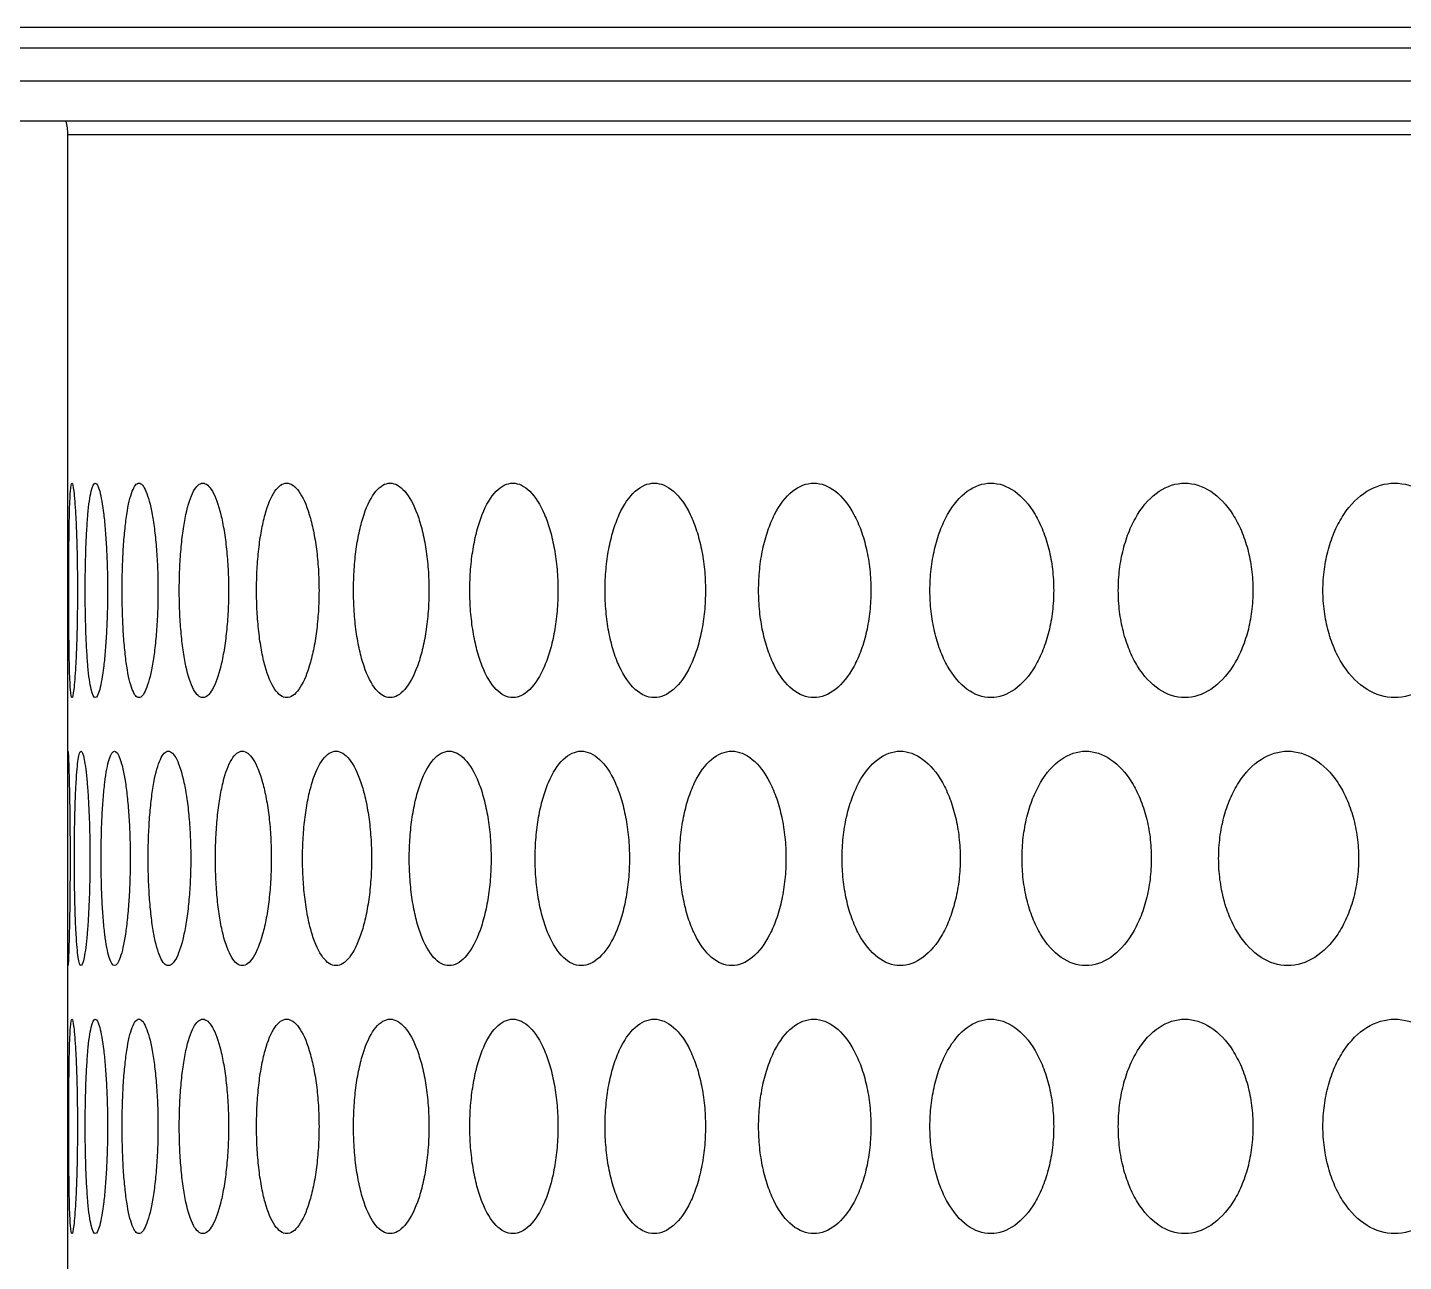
# Model space of a CAD drawing. Header units: millimetres. Extents: x 324 to 7054, y -67 to 2159.
# Drawn here: x 542 to 593.3, y 734 to 780 of the extents above; entities that cross this region are included whole.
import ezdxf

# ---------------------------------------------------------------- set-up
doc = ezdxf.new("R2010")
doc.units = ezdxf.units.MM
doc.header["$LTSCALE"] = 153.67
doc.layers.get('0').update_dxf_attribs({"linetype": 'CONTINUOUS'})
doc.layers.add('02___PRT_ALL_AXES', color=7, linetype='CONTINUOUS')

msp = doc.modelspace()

# ---------------------------------------------------------------- linework, layer by layer
at = {"linetype": 'Continuous'}
for p, q in [((936.34028, 778), (531.51376, 778)), ((543.51376, 232.49176), (543.51376, 776)), ((925.51376, 776), (543.51376, 776))]:
    msp.add_line(p, q, dxfattribs=at)
msp.add_arc((541.51376, 776), 2, 0, 14.77929, dxfattribs=at)
at = {"layer": '02___PRT_ALL_AXES', "linetype": 'Continuous'}
for p, q in [((936.14989, 780), (529.01376, 780)), ((531.63665, 779.24103), (935.27949, 779.24103)), ((926.47439, 776.50824), (540.5752, 776.50824))]:
    msp.add_line(p, q, dxfattribs=at)
for points, knots in [([(543.54897, 759), (543.54898, 759.26583), (543.54997, 759.78945), (543.55458, 760.54514), (543.56255, 761.23528), (543.57847, 762.04859), (543.60958, 762.7909), (543.66656, 763.10456), (543.73722, 762.79082), (543.79596, 762.05038), (543.83408, 761.2386), (543.85614, 760.54817), (543.8703, 759.79095), (543.87352, 759.2663), (543.87355, 759)], [0, 0, 0, 0, 0.0625, 0.125, 0.1875, 0.25, 0.375, 0.5, 0.625, 0.75, 0.8125, 0.875, 0.9375, 1, 1, 1, 1]), ([(544.1631, 759), (544.16313, 759.26583), (544.16742, 759.78945), (544.1867, 760.54514), (544.21818, 761.23528), (544.27648, 762.04859), (544.37808, 762.7909), (544.5352, 763.10456), (544.70566, 762.79082), (544.83471, 762.05038), (544.9151, 761.2386), (544.96067, 760.54817), (544.98953, 759.79095), (544.99606, 759.2663), (544.9961, 759)], [0, 0, 0, 0, 0.0625, 0.125, 0.1875, 0.25, 0.375, 0.5, 0.625, 0.75, 0.8125, 0.875, 0.9375, 1, 1, 1, 1]), ([(545.53917, 759), (545.53923, 759.26583), (545.5468, 759.78945), (545.58068, 760.54514), (545.63554, 761.23528), (545.73598, 762.04859), (545.90767, 762.7909), (546.1643, 763.10456), (546.43388, 762.79082), (546.63272, 762.05038), (546.75506, 761.2386), (546.82397, 760.54817), (546.8674, 759.79095), (546.87721, 759.2663), (546.87727, 759)], [0, 0, 0, 0, 0.0625, 0.125, 0.1875, 0.25, 0.375, 0.5, 0.625, 0.75, 0.8125, 0.875, 0.9375, 1, 1, 1, 1]), ([(547.67169, 759), (547.67177, 759.26583), (547.6826, 759.78945), (547.73093, 760.54514), (547.80896, 761.23528), (547.95114, 762.04859), (548.19223, 762.7909), (548.54734, 763.10456), (548.91497, 762.79082), (549.1828, 762.05038), (549.34661, 761.2386), (549.43857, 760.54817), (549.4964, 759.79095), (549.50944, 759.2663), (549.50953, 759)], [0, 0, 0, 0, 0.0625, 0.125, 0.1875, 0.25, 0.375, 0.5, 0.625, 0.75, 0.8125, 0.875, 0.9375, 1, 1, 1, 1]), ([(550.55212, 759), (550.55221, 759.26583), (550.56625, 759.78945), (550.62886, 760.54514), (550.72974, 761.23528), (550.91309, 762.04859), (551.22262, 762.7909), (551.67478, 763.10456), (552.13898, 762.79082), (552.47474, 762.05038), (552.67935, 761.2386), (552.794, 760.54817), (552.866, 759.79095), (552.88223, 759.2663), (552.88234, 759)], [0, 0, 0, 0, 0.0625, 0.125, 0.1875, 0.25, 0.375, 0.5, 0.625, 0.75, 0.8125, 0.875, 0.9375, 1, 1, 1, 1]), ([(554.16892, 759), (554.16904, 759.26583), (554.18623, 759.78945), (554.26285, 760.54514), (554.38618, 761.23528), (554.60997, 762.04859), (554.98669, 762.7909), (555.53411, 763.10456), (556.09303, 762.79082), (556.49536, 762.05038), (556.73996, 761.2386), (556.87683, 760.54817), (556.96272, 759.79095), (556.98207, 759.2663), (556.9822, 759)], [0, 0, 0, 0, 0.0625, 0.125, 0.1875, 0.25, 0.375, 0.5, 0.625, 0.75, 0.8125, 0.875, 0.9375, 1, 1, 1, 1]), ([(558.50763, 759), (558.50776, 759.26583), (558.52804, 759.78945), (558.61837, 760.54514), (558.76365, 761.23528), (559.02698, 762.04859), (559.4694, 762.7909), (560.10987, 763.10456), (560.76126, 762.79082), (561.22856, 762.05038), (561.51217, 761.2386), (561.67073, 760.54817), (561.77015, 759.79095), (561.79255, 759.2663), (561.79269, 759)], [0, 0, 0, 0, 0.0625, 0.125, 0.1875, 0.25, 0.375, 0.5, 0.625, 0.75, 0.8125, 0.875, 0.9375, 1, 1, 1, 1]), ([(563.55087, 759), (563.55102, 759.26583), (563.5743, 759.78945), (563.67798, 760.54514), (563.84463, 761.23528), (564.14645, 762.04859), (564.65278, 762.7909), (565.38375, 763.10456), (566.12501, 762.79082), (566.65541, 762.05038), (566.97689, 761.2386), (567.1565, 760.54817), (567.26906, 759.79095), (567.29441, 759.2663), (567.29457, 759)], [0, 0, 0, 0, 0.0625, 0.125, 0.1875, 0.25, 0.375, 0.5, 0.625, 0.75, 0.8125, 0.875, 0.9375, 1, 1, 1, 1]), ([(569.27845, 759), (569.27862, 759.26583), (569.30481, 759.78945), (569.42143, 760.54514), (569.60878, 761.23528), (569.94788, 762.04859), (570.5161, 762.7909), (571.33464, 763.10456), (572.16281, 762.79082), (572.75417, 762.05038), (573.11225, 761.2386), (573.31217, 760.54817), (573.43743, 759.79095), (573.46563, 759.2663), (573.46581, 759)], [0, 0, 0, 0, 0.0625, 0.125, 0.1875, 0.25, 0.375, 0.5, 0.625, 0.75, 0.8125, 0.875, 0.9375, 1, 1, 1, 1]), ([(575.66745, 759), (575.66764, 759.26583), (575.69664, 759.78945), (575.82572, 760.54514), (576.03302, 761.23528), (576.40804, 762.04859), (577.03589, 762.7909), (577.93872, 763.10456), (578.85047, 762.79082), (579.50044, 762.05038), (579.89367, 761.2386), (580.11312, 760.54817), (580.25057, 759.79095), (580.28151, 759.2663), (580.28171, 759)], [0, 0, 0, 0, 0.0625, 0.125, 0.1875, 0.25, 0.375, 0.5, 0.625, 0.75, 0.8125, 0.875, 0.9375, 1, 1, 1, 1]), ([(582.69229, 759), (582.6925, 759.26583), (582.72419, 759.78945), (582.86522, 760.54514), (583.09165, 761.23528), (583.50109, 762.04859), (584.18604, 762.7909), (585.16954, 763.10456), (586.16123, 762.79082), (586.86721, 762.05038), (587.29402, 761.2386), (587.53212, 760.54817), (587.6812, 759.79095), (587.71476, 759.2663), (587.71498, 759)], [0, 0, 0, 0, 0.0625, 0.125, 0.1875, 0.25, 0.375, 0.5, 0.625, 0.75, 0.8125, 0.875, 0.9375, 1, 1, 1, 1]), ([(590.32485, 759), (590.32508, 759.26583), (590.35933, 759.78945), (590.51175, 760.54514), (590.7564, 761.23528), (591.19862, 762.04859), (591.93793, 762.7909), (592.99818, 763.10456), (594.06584, 762.79082), (594.825, 762.05038), (595.28367, 761.2386), (595.53947, 760.54817), (595.6996, 759.79095), (595.73563, 759.2663), (595.73587, 759)], [0, 0, 0, 0, 0.0625, 0.125, 0.1875, 0.25, 0.375, 0.5, 0.625, 0.75, 0.8125, 0.875, 0.9375, 1, 1, 1, 1]), ([(543.87355, 759), (543.87352, 758.73417), (543.87031, 758.21055), (543.85621, 757.45486), (543.83421, 756.76472), (543.79609, 755.95141), (543.73727, 755.2091), (543.66644, 754.89544), (543.60963, 755.20918), (543.57853, 755.94962), (543.5626, 756.7614), (543.5546, 757.45183), (543.54998, 758.20905), (543.54898, 758.7337), (543.54897, 759)], [0, 0, 0, 0, 0.0625, 0.125, 0.1875, 0.25, 0.375, 0.5, 0.625, 0.75, 0.8125, 0.875, 0.9375, 1, 1, 1, 1]), ([(544.9961, 759), (544.99606, 758.73417), (544.98955, 758.21055), (544.96082, 757.45486), (544.91537, 756.76472), (544.83498, 755.95141), (544.70579, 755.2091), (544.53489, 754.89544), (544.37821, 755.20918), (544.27668, 755.94962), (544.21837, 756.7614), (544.1868, 757.45183), (544.16744, 758.20905), (544.16313, 758.7337), (544.1631, 759)], [0, 0, 0, 0, 0.0625, 0.125, 0.1875, 0.25, 0.375, 0.5, 0.625, 0.75, 0.8125, 0.875, 0.9375, 1, 1, 1, 1]), ([(546.87727, 759), (546.8772, 758.73417), (546.86743, 758.21055), (546.82418, 757.45486), (546.75548, 756.76472), (546.63313, 755.95141), (546.43409, 755.2091), (546.1638, 754.89544), (545.90788, 755.20918), (545.73632, 755.94962), (545.63588, 756.7614), (545.58085, 757.45183), (545.54683, 758.20905), (545.53922, 758.7337), (545.53917, 759)], [0, 0, 0, 0, 0.0625, 0.125, 0.1875, 0.25, 0.375, 0.5, 0.625, 0.75, 0.8125, 0.875, 0.9375, 1, 1, 1, 1]), ([(549.50953, 759), (549.50944, 758.73417), (549.49645, 758.21055), (549.43885, 757.45486), (549.34716, 756.76472), (549.18335, 755.95141), (548.91525, 755.2091), (548.54665, 754.89544), (548.19252, 755.20918), (547.95162, 755.94962), (547.80944, 756.7614), (547.73117, 757.45183), (547.68264, 758.20905), (547.67176, 758.7337), (547.67169, 759)], [0, 0, 0, 0, 0.0625, 0.125, 0.1875, 0.25, 0.375, 0.5, 0.625, 0.75, 0.8125, 0.875, 0.9375, 1, 1, 1, 1]), ([(552.88234, 759), (552.88223, 758.73417), (552.86606, 758.21055), (552.79436, 757.45486), (552.68004, 756.76472), (552.47542, 755.95141), (552.13934, 755.2091), (551.67391, 754.89544), (551.22298, 755.20918), (550.91371, 755.94962), (550.73035, 756.7614), (550.62917, 757.45183), (550.56631, 758.20905), (550.55221, 758.7337), (550.55212, 759)], [0, 0, 0, 0, 0.0625, 0.125, 0.1875, 0.25, 0.375, 0.5, 0.625, 0.75, 0.8125, 0.875, 0.9375, 1, 1, 1, 1]), ([(556.9822, 759), (556.98207, 758.73417), (556.96279, 758.21055), (556.87726, 757.45486), (556.74078, 756.76472), (556.49618, 755.95141), (556.09346, 755.2091), (555.53306, 754.89544), (554.98713, 755.20918), (554.61072, 755.94962), (554.38693, 756.7614), (554.26324, 757.45183), (554.1863, 758.20905), (554.16904, 758.7337), (554.16892, 759)], [0, 0, 0, 0, 0.0625, 0.125, 0.1875, 0.25, 0.375, 0.5, 0.625, 0.75, 0.8125, 0.875, 0.9375, 1, 1, 1, 1]), ([(561.79269, 759), (561.79254, 758.73417), (561.77024, 758.21055), (561.67122, 757.45486), (561.51313, 756.76472), (561.22951, 755.95141), (560.76177, 755.2091), (560.10864, 754.89544), (559.4699, 755.20918), (559.02787, 755.94962), (558.76453, 756.7614), (558.61883, 757.45183), (558.52812, 758.20905), (558.50776, 758.7337), (558.50763, 759)], [0, 0, 0, 0, 0.0625, 0.125, 0.1875, 0.25, 0.375, 0.5, 0.625, 0.75, 0.8125, 0.875, 0.9375, 1, 1, 1, 1]), ([(567.29457, 759), (567.29441, 758.73417), (567.26915, 758.21055), (567.15706, 757.45486), (566.97798, 756.76472), (566.65649, 755.95141), (566.12559, 755.2091), (565.38235, 754.89544), (564.65336, 755.20918), (564.14747, 755.94962), (563.84564, 756.7614), (563.6785, 757.45183), (563.57439, 758.20905), (563.55102, 758.7337), (563.55087, 759)], [0, 0, 0, 0, 0.0625, 0.125, 0.1875, 0.25, 0.375, 0.5, 0.625, 0.75, 0.8125, 0.875, 0.9375, 1, 1, 1, 1]), ([(573.46581, 759), (573.46563, 758.73417), (573.43753, 758.21055), (573.3128, 757.45486), (573.11345, 756.76472), (572.75537, 755.95141), (572.16345, 755.2091), (571.33308, 754.89544), (570.51675, 755.20918), (569.94902, 755.94962), (569.60992, 756.7614), (569.42201, 757.45183), (569.30491, 758.20905), (569.27862, 758.7337), (569.27845, 759)], [0, 0, 0, 0, 0.0625, 0.125, 0.1875, 0.25, 0.375, 0.5, 0.625, 0.75, 0.8125, 0.875, 0.9375, 1, 1, 1, 1]), ([(580.28171, 759), (580.2815, 758.73417), (580.25068, 758.21055), (580.11381, 757.45486), (579.89499, 756.76472), (579.50176, 755.95141), (578.85118, 755.2091), (577.93699, 754.89544), (577.0366, 755.20918), (576.40931, 755.94962), (576.03428, 756.7614), (575.82636, 757.45183), (575.69674, 758.20905), (575.66764, 758.7337), (575.66745, 759)], [0, 0, 0, 0, 0.0625, 0.125, 0.1875, 0.25, 0.375, 0.5, 0.625, 0.75, 0.8125, 0.875, 0.9375, 1, 1, 1, 1]), ([(587.71498, 759), (587.71475, 758.73417), (587.68133, 758.21055), (587.53286, 757.45486), (587.29546, 756.76472), (586.86864, 755.95141), (586.16201, 755.2091), (585.16767, 754.89544), (584.18681, 755.20918), (583.50247, 755.94962), (583.09302, 756.7614), (582.86592, 757.45183), (582.7243, 758.20905), (582.6925, 758.7337), (582.69229, 759)], [0, 0, 0, 0, 0.0625, 0.125, 0.1875, 0.25, 0.375, 0.5, 0.625, 0.75, 0.8125, 0.875, 0.9375, 1, 1, 1, 1]), ([(595.73587, 759), (595.73563, 758.73417), (595.69973, 758.21055), (595.54027, 757.45486), (595.28522, 756.76472), (594.82653, 755.95141), (594.06667, 755.2091), (592.99616, 754.89544), (591.93877, 755.20918), (591.20011, 755.94962), (590.75789, 756.7614), (590.51251, 757.45183), (590.35946, 758.20905), (590.32508, 758.7337), (590.32485, 759)], [0, 0, 0, 0, 0.0625, 0.125, 0.1875, 0.25, 0.375, 0.5, 0.625, 0.75, 0.8125, 0.875, 0.9375, 1, 1, 1, 1]), ([(543.51376, 752.64766), (543.51376, 752.66388), (543.51391, 752.88757), (543.51862, 753.10456), (543.53924, 752.79082), (543.56273, 752.05038), (543.57964, 751.2386), (543.5899, 750.54817), (543.59669, 749.79095), (543.59826, 749.2663), (543.59827, 749)], [0, 0, 0, 0, 0.01486274, 0.21189019, 0.40891765, 0.6059451, 0.70445882, 0.80297255, 0.90148627, 1, 1, 1, 1]), ([(543.76057, 749), (543.76059, 749.26583), (543.76323, 749.78945), (543.77518, 750.54514), (543.79491, 751.23528), (543.83204, 752.04859), (543.89843, 752.7909), (544.00553, 753.10456), (544.12615, 752.79082), (544.2201, 752.05038), (544.27938, 751.2386), (544.31321, 750.54817), (544.33473, 749.79095), (544.33961, 749.2663), (544.33964, 749)], [0, 0, 0, 0, 0.0625, 0.125, 0.1875, 0.25, 0.375, 0.5, 0.625, 0.75, 0.8125, 0.875, 0.9375, 1, 1, 1, 1]), ([(544.75617, 749), (544.75621, 749.26583), (544.76214, 749.78945), (544.78873, 750.54514), (544.83193, 751.23528), (544.91134, 752.04859), (545.04805, 752.7909), (545.25503, 753.10456), (545.47516, 752.79082), (545.63919, 752.05038), (545.7406, 751.2386), (545.79787, 750.54817), (545.83403, 749.79095), (545.8422, 749.2663), (545.84226, 749)], [0, 0, 0, 0, 0.0625, 0.125, 0.1875, 0.25, 0.375, 0.5, 0.625, 0.75, 0.8125, 0.875, 0.9375, 1, 1, 1, 1]), ([(546.51134, 749), (546.5114, 749.26583), (546.52061, 749.78945), (546.56174, 750.54514), (546.62822, 751.23528), (546.74959, 752.04859), (546.95608, 752.7909), (547.2621, 753.10456), (547.58087, 752.79082), (547.81432, 752.05038), (547.95747, 751.2386), (548.03794, 750.54817), (548.08859, 749.79095), (548.10003, 749.2663), (548.1001, 749)], [0, 0, 0, 0, 0.0625, 0.125, 0.1875, 0.25, 0.375, 0.5, 0.625, 0.75, 0.8125, 0.875, 0.9375, 1, 1, 1, 1]), ([(549.01907, 749), (549.01915, 749.26583), (549.03159, 749.78945), (549.08709, 750.54514), (549.17659, 751.23528), (549.33944, 752.04859), (549.61488, 752.7909), (550.01872, 753.10456), (550.43485, 752.79082), (550.73679, 752.05038), (550.92109, 751.2386), (551.02445, 750.54817), (551.0894, 749.79095), (551.10404, 749.2663), (551.10414, 749)], [0, 0, 0, 0, 0.0625, 0.125, 0.1875, 0.25, 0.375, 0.5, 0.625, 0.75, 0.8125, 0.875, 0.9375, 1, 1, 1, 1]), ([(552.26931, 749), (552.26942, 749.26583), (552.28504, 749.78945), (552.35469, 750.54514), (552.46685, 751.23528), (552.67052, 752.04859), (553.01382, 752.7909), (553.51386, 753.10456), (554.02567, 752.79082), (554.3949, 752.05038), (554.61962, 751.2386), (554.74544, 750.54817), (554.82443, 749.79095), (554.84223, 749.2663), (554.84234, 749)], [0, 0, 0, 0, 0.0625, 0.125, 0.1875, 0.25, 0.375, 0.5, 0.625, 0.75, 0.8125, 0.875, 0.9375, 1, 1, 1, 1]), ([(556.24906, 749), (556.24918, 749.26583), (556.26793, 749.78945), (556.35145, 750.54514), (556.48581, 751.23528), (556.7295, 752.04859), (557.13927, 752.7909), (557.73351, 753.10456), (558.33897, 752.79082), (558.77401, 752.05038), (559.03824, 751.2386), (559.18603, 750.54817), (559.27873, 749.79095), (559.29962, 749.2663), (559.29975, 749)], [0, 0, 0, 0, 0.0625, 0.125, 0.1875, 0.25, 0.375, 0.5, 0.625, 0.75, 0.8125, 0.875, 0.9375, 1, 1, 1, 1]), ([(560.94238, 749), (560.94252, 749.26583), (560.96431, 749.78945), (561.06137, 750.54514), (561.21741, 751.23528), (561.50012, 752.04859), (561.97474, 752.7909), (562.6608, 753.10456), (563.35748, 752.79082), (563.85658, 752.05038), (564.15927, 751.2386), (564.32844, 750.54817), (564.43448, 749.79095), (564.45837, 749.2663), (564.45852, 749)], [0, 0, 0, 0, 0.0625, 0.125, 0.1875, 0.25, 0.375, 0.5, 0.625, 0.75, 0.8125, 0.875, 0.9375, 1, 1, 1, 1]), ([(566.33048, 749), (566.33065, 749.26583), (566.3554, 749.78945), (566.4656, 750.54514), (566.64269, 751.23528), (566.96331, 752.04859), (567.50086, 752.7909), (568.276, 753.10456), (569.0611, 752.79082), (569.62227, 752.05038), (569.96221, 751.2386), (570.15207, 750.54817), (570.27104, 749.79095), (570.29783, 749.2663), (570.29801, 749)], [0, 0, 0, 0, 0.0625, 0.125, 0.1875, 0.25, 0.375, 0.5, 0.625, 0.75, 0.8125, 0.875, 0.9375, 1, 1, 1, 1]), ([(572.39181, 749), (572.39199, 749.26583), (572.4196, 749.78945), (572.54251, 750.54514), (572.73994, 751.23528), (573.09717, 752.04859), (573.69551, 752.7909), (574.55662, 753.10456), (575.42702, 752.79082), (576.048, 752.05038), (576.42384, 751.2386), (576.63363, 750.54817), (576.76505, 749.79095), (576.79463, 749.2663), (576.79483, 749)], [0, 0, 0, 0, 0.0625, 0.125, 0.1875, 0.25, 0.375, 0.5, 0.625, 0.75, 0.8125, 0.875, 0.9375, 1, 1, 1, 1]), ([(579.10209, 749), (579.10229, 749.26583), (579.13265, 749.78945), (579.26777, 750.54514), (579.48475, 751.23528), (579.87717, 752.04859), (580.5339, 752.7909), (581.47754, 753.10456), (582.42974, 752.79082), (583.10805, 752.05038), (583.51827, 751.2386), (583.74717, 750.54817), (583.8905, 749.79095), (583.92276, 749.2663), (583.92298, 749)], [0, 0, 0, 0, 0.0625, 0.125, 0.1875, 0.25, 0.375, 0.5, 0.625, 0.75, 0.8125, 0.875, 0.9375, 1, 1, 1, 1]), ([(586.43446, 749), (586.43468, 749.26583), (586.46766, 749.78945), (586.61446, 750.54514), (586.85012, 751.23528), (587.27617, 752.04859), (587.98865, 752.7909), (589.01104, 753.10456), (590.04123, 752.79082), (590.77416, 752.05038), (591.21713, 751.2386), (591.4642, 750.54817), (591.61888, 749.79095), (591.6537, 749.2663), (591.65392, 749)], [0, 0, 0, 0, 0.0625, 0.125, 0.1875, 0.25, 0.375, 0.5, 0.625, 0.75, 0.8125, 0.875, 0.9375, 1, 1, 1, 1]), ([(543.59827, 749), (543.59826, 748.73417), (543.5967, 748.21055), (543.58994, 747.45486), (543.5797, 746.76472), (543.56278, 745.95141), (543.53925, 745.2091), (543.51859, 744.89544), (543.51391, 745.11256), (543.51376, 745.33602), (543.51376, 745.35237)], [0, 0, 0, 0, 0.09850114, 0.19700229, 0.29550343, 0.39400458, 0.59100686, 0.78800915, 0.98501144, 1, 1, 1, 1]), ([(544.33964, 749), (544.33961, 748.73417), (544.33475, 748.21055), (544.31332, 747.45486), (544.27958, 746.76472), (544.22029, 745.95141), (544.12624, 745.2091), (544.00532, 744.89544), (543.89852, 745.20918), (543.83217, 745.94962), (543.79504, 746.7614), (543.77524, 747.45183), (543.76324, 748.20905), (543.76058, 748.7337), (543.76057, 749)], [0, 0, 0, 0, 0.0625, 0.125, 0.1875, 0.25, 0.375, 0.5, 0.625, 0.75, 0.8125, 0.875, 0.9375, 1, 1, 1, 1]), ([(545.84226, 749), (545.8422, 748.73417), (545.83406, 748.21055), (545.79805, 747.45486), (545.74095, 746.76472), (545.63953, 745.95141), (545.47533, 745.2091), (545.25462, 744.89544), (545.04822, 745.20918), (544.91161, 745.94962), (544.83219, 746.7614), (544.78887, 747.45183), (544.76216, 748.20905), (544.7562, 748.7337), (544.75617, 749)], [0, 0, 0, 0, 0.0625, 0.125, 0.1875, 0.25, 0.375, 0.5, 0.625, 0.75, 0.8125, 0.875, 0.9375, 1, 1, 1, 1]), ([(548.1001, 749), (548.10003, 748.73417), (548.08864, 748.21055), (548.03819, 747.45486), (547.95795, 746.76472), (547.8148, 745.95141), (547.58111, 745.2091), (547.26151, 744.89544), (546.95633, 745.20918), (546.75, 745.94962), (546.62862, 746.7614), (546.56194, 747.45183), (546.52064, 748.20905), (546.5114, 748.7337), (546.51134, 749)], [0, 0, 0, 0, 0.0625, 0.125, 0.1875, 0.25, 0.375, 0.5, 0.625, 0.75, 0.8125, 0.875, 0.9375, 1, 1, 1, 1]), ([(551.10414, 749), (551.10404, 748.73417), (551.08945, 748.21055), (551.02477, 747.45486), (550.92172, 746.76472), (550.73741, 745.95141), (550.43517, 745.2091), (550.01794, 744.89544), (549.61521, 745.20918), (549.33999, 745.94962), (549.17713, 746.7614), (549.08737, 747.45183), (549.03164, 748.20905), (549.01915, 748.7337), (549.01907, 749)], [0, 0, 0, 0, 0.0625, 0.125, 0.1875, 0.25, 0.375, 0.5, 0.625, 0.75, 0.8125, 0.875, 0.9375, 1, 1, 1, 1]), ([(554.84234, 749), (554.84223, 748.73417), (554.82449, 748.21055), (554.74584, 747.45486), (554.62038, 746.76472), (554.39565, 745.95141), (554.02607, 745.2091), (553.5129, 744.89544), (553.01421, 745.20918), (552.67121, 745.94962), (552.46753, 746.7614), (552.35504, 747.45183), (552.2851, 748.20905), (552.26941, 748.7337), (552.26931, 749)], [0, 0, 0, 0, 0.0625, 0.125, 0.1875, 0.25, 0.375, 0.5, 0.625, 0.75, 0.8125, 0.875, 0.9375, 1, 1, 1, 1]), ([(559.29975, 749), (559.29961, 748.73417), (559.27881, 748.21055), (559.18649, 747.45486), (559.03913, 746.76472), (558.77489, 745.95141), (558.33944, 745.2091), (557.73237, 744.89544), (557.13974, 745.20918), (556.73032, 745.94962), (556.48663, 746.7614), (556.35186, 747.45183), (556.268, 748.20905), (556.24918, 748.7337), (556.24906, 749)], [0, 0, 0, 0, 0.0625, 0.125, 0.1875, 0.25, 0.375, 0.5, 0.625, 0.75, 0.8125, 0.875, 0.9375, 1, 1, 1, 1]), ([(564.45852, 749), (564.45836, 748.73417), (564.43457, 748.21055), (564.32896, 747.45486), (564.16029, 746.76472), (563.85759, 745.95141), (563.35802, 745.2091), (562.65949, 744.89544), (561.97528, 745.20918), (561.50108, 745.94962), (561.21836, 746.7614), (561.06185, 747.45183), (560.96439, 748.20905), (560.94252, 748.7337), (560.94238, 749)], [0, 0, 0, 0, 0.0625, 0.125, 0.1875, 0.25, 0.375, 0.5, 0.625, 0.75, 0.8125, 0.875, 0.9375, 1, 1, 1, 1]), ([(570.29801, 749), (570.29783, 748.73417), (570.27114, 748.21055), (570.15267, 747.45486), (569.96336, 746.76472), (569.62341, 745.95141), (569.06171, 745.2091), (568.27451, 744.89544), (567.50147, 745.20918), (566.96439, 745.94962), (566.64376, 746.7614), (566.46615, 747.45183), (566.35549, 748.20905), (566.33064, 748.7337), (566.33048, 749)], [0, 0, 0, 0, 0.0625, 0.125, 0.1875, 0.25, 0.375, 0.5, 0.625, 0.75, 0.8125, 0.875, 0.9375, 1, 1, 1, 1]), ([(576.79483, 749), (576.79463, 748.73417), (576.76516, 748.21055), (576.63429, 747.45486), (576.4251, 746.76472), (576.04926, 745.95141), (575.42769, 745.2091), (574.55498, 744.89544), (573.69619, 745.20918), (573.09838, 745.94962), (572.74114, 746.7614), (572.54312, 747.45183), (572.4197, 748.20905), (572.39199, 748.7337), (572.39181, 749)], [0, 0, 0, 0, 0.0625, 0.125, 0.1875, 0.25, 0.375, 0.5, 0.625, 0.75, 0.8125, 0.875, 0.9375, 1, 1, 1, 1]), ([(583.92298, 749), (583.92276, 748.73417), (583.89062, 748.21055), (583.74788, 747.45486), (583.51966, 746.76472), (583.10943, 745.95141), (582.43048, 745.2091), (581.47574, 744.89544), (580.53464, 745.20918), (579.8785, 745.94962), (579.48607, 746.7614), (579.26845, 747.45183), (579.13276, 748.20905), (579.10228, 748.7337), (579.10209, 749)], [0, 0, 0, 0, 0.0625, 0.125, 0.1875, 0.25, 0.375, 0.5, 0.625, 0.75, 0.8125, 0.875, 0.9375, 1, 1, 1, 1]), ([(591.65392, 749), (591.65369, 748.73417), (591.61901, 748.21055), (591.46497, 747.45486), (591.21862, 746.76472), (590.77565, 745.95141), (590.04203, 745.2091), (589.00909, 744.89544), (587.98946, 745.20918), (587.2776, 745.94962), (586.85155, 746.7614), (586.6152, 747.45183), (586.46779, 748.20905), (586.43468, 748.7337), (586.43446, 749)], [0, 0, 0, 0, 0.0625, 0.125, 0.1875, 0.25, 0.375, 0.5, 0.625, 0.75, 0.8125, 0.875, 0.9375, 1, 1, 1, 1]), ([(543.54897, 739), (543.54898, 739.26583), (543.54997, 739.78945), (543.55458, 740.54514), (543.56255, 741.23528), (543.57847, 742.04859), (543.60958, 742.7909), (543.66656, 743.10456), (543.73722, 742.79082), (543.79596, 742.05038), (543.83408, 741.2386), (543.85614, 740.54817), (543.8703, 739.79095), (543.87352, 739.2663), (543.87355, 739)], [0, 0, 0, 0, 0.0625, 0.125, 0.1875, 0.25, 0.375, 0.5, 0.625, 0.75, 0.8125, 0.875, 0.9375, 1, 1, 1, 1]), ([(544.1631, 739), (544.16313, 739.26583), (544.16742, 739.78945), (544.1867, 740.54514), (544.21818, 741.23528), (544.27648, 742.04859), (544.37808, 742.7909), (544.5352, 743.10456), (544.70566, 742.79082), (544.83471, 742.05038), (544.9151, 741.2386), (544.96067, 740.54817), (544.98953, 739.79095), (544.99606, 739.2663), (544.9961, 739)], [0, 0, 0, 0, 0.0625, 0.125, 0.1875, 0.25, 0.375, 0.5, 0.625, 0.75, 0.8125, 0.875, 0.9375, 1, 1, 1, 1]), ([(545.53917, 739), (545.53923, 739.26583), (545.5468, 739.78945), (545.58068, 740.54514), (545.63554, 741.23528), (545.73598, 742.04859), (545.90767, 742.7909), (546.1643, 743.10456), (546.43388, 742.79082), (546.63272, 742.05038), (546.75506, 741.2386), (546.82397, 740.54817), (546.8674, 739.79095), (546.87721, 739.2663), (546.87727, 739)], [0, 0, 0, 0, 0.0625, 0.125, 0.1875, 0.25, 0.375, 0.5, 0.625, 0.75, 0.8125, 0.875, 0.9375, 1, 1, 1, 1]), ([(547.67169, 739), (547.67177, 739.26583), (547.6826, 739.78945), (547.73093, 740.54514), (547.80896, 741.23528), (547.95114, 742.04859), (548.19223, 742.7909), (548.54734, 743.10456), (548.91497, 742.79082), (549.1828, 742.05038), (549.34661, 741.2386), (549.43857, 740.54817), (549.4964, 739.79095), (549.50944, 739.2663), (549.50953, 739)], [0, 0, 0, 0, 0.0625, 0.125, 0.1875, 0.25, 0.375, 0.5, 0.625, 0.75, 0.8125, 0.875, 0.9375, 1, 1, 1, 1]), ([(550.55212, 739), (550.55221, 739.26583), (550.56625, 739.78945), (550.62886, 740.54514), (550.72974, 741.23528), (550.91309, 742.04859), (551.22262, 742.7909), (551.67478, 743.10456), (552.13898, 742.79082), (552.47474, 742.05038), (552.67935, 741.2386), (552.794, 740.54817), (552.866, 739.79095), (552.88223, 739.2663), (552.88234, 739)], [0, 0, 0, 0, 0.0625, 0.125, 0.1875, 0.25, 0.375, 0.5, 0.625, 0.75, 0.8125, 0.875, 0.9375, 1, 1, 1, 1]), ([(554.16892, 739), (554.16904, 739.26583), (554.18623, 739.78945), (554.26285, 740.54514), (554.38618, 741.23528), (554.60997, 742.04859), (554.98669, 742.7909), (555.53411, 743.10456), (556.09303, 742.79082), (556.49536, 742.05038), (556.73996, 741.2386), (556.87683, 740.54817), (556.96272, 739.79095), (556.98207, 739.2663), (556.9822, 739)], [0, 0, 0, 0, 0.0625, 0.125, 0.1875, 0.25, 0.375, 0.5, 0.625, 0.75, 0.8125, 0.875, 0.9375, 1, 1, 1, 1]), ([(558.50763, 739), (558.50776, 739.26583), (558.52804, 739.78945), (558.61837, 740.54514), (558.76365, 741.23528), (559.02698, 742.04859), (559.4694, 742.7909), (560.10987, 743.10456), (560.76126, 742.79082), (561.22856, 742.05038), (561.51217, 741.2386), (561.67073, 740.54817), (561.77015, 739.79095), (561.79255, 739.2663), (561.79269, 739)], [0, 0, 0, 0, 0.0625, 0.125, 0.1875, 0.25, 0.375, 0.5, 0.625, 0.75, 0.8125, 0.875, 0.9375, 1, 1, 1, 1]), ([(563.55087, 739), (563.55102, 739.26583), (563.5743, 739.78945), (563.67798, 740.54514), (563.84463, 741.23528), (564.14645, 742.04859), (564.65278, 742.7909), (565.38375, 743.10456), (566.12501, 742.79082), (566.65541, 742.05038), (566.97689, 741.2386), (567.1565, 740.54817), (567.26906, 739.79095), (567.29441, 739.2663), (567.29457, 739)], [0, 0, 0, 0, 0.0625, 0.125, 0.1875, 0.25, 0.375, 0.5, 0.625, 0.75, 0.8125, 0.875, 0.9375, 1, 1, 1, 1]), ([(569.27845, 739), (569.27862, 739.26583), (569.30481, 739.78945), (569.42143, 740.54514), (569.60878, 741.23528), (569.94788, 742.04859), (570.5161, 742.7909), (571.33464, 743.10456), (572.16281, 742.79082), (572.75417, 742.05038), (573.11225, 741.2386), (573.31217, 740.54817), (573.43743, 739.79095), (573.46563, 739.2663), (573.46581, 739)], [0, 0, 0, 0, 0.0625, 0.125, 0.1875, 0.25, 0.375, 0.5, 0.625, 0.75, 0.8125, 0.875, 0.9375, 1, 1, 1, 1]), ([(575.66745, 739), (575.66764, 739.26583), (575.69664, 739.78945), (575.82572, 740.54514), (576.03302, 741.23528), (576.40804, 742.04859), (577.03589, 742.7909), (577.93872, 743.10456), (578.85047, 742.79082), (579.50044, 742.05038), (579.89367, 741.2386), (580.11312, 740.54817), (580.25057, 739.79095), (580.28151, 739.2663), (580.28171, 739)], [0, 0, 0, 0, 0.0625, 0.125, 0.1875, 0.25, 0.375, 0.5, 0.625, 0.75, 0.8125, 0.875, 0.9375, 1, 1, 1, 1]), ([(582.69229, 739), (582.6925, 739.26583), (582.72419, 739.78945), (582.86522, 740.54514), (583.09165, 741.23528), (583.50109, 742.04859), (584.18604, 742.7909), (585.16954, 743.10456), (586.16123, 742.79082), (586.86721, 742.05038), (587.29402, 741.2386), (587.53212, 740.54817), (587.6812, 739.79095), (587.71476, 739.2663), (587.71498, 739)], [0, 0, 0, 0, 0.0625, 0.125, 0.1875, 0.25, 0.375, 0.5, 0.625, 0.75, 0.8125, 0.875, 0.9375, 1, 1, 1, 1]), ([(590.32485, 739), (590.32508, 739.26583), (590.35933, 739.78945), (590.51175, 740.54514), (590.7564, 741.23528), (591.19862, 742.04859), (591.93793, 742.7909), (592.99818, 743.10456), (594.06584, 742.79082), (594.825, 742.05038), (595.28367, 741.2386), (595.53947, 740.54817), (595.6996, 739.79095), (595.73563, 739.2663), (595.73587, 739)], [0, 0, 0, 0, 0.0625, 0.125, 0.1875, 0.25, 0.375, 0.5, 0.625, 0.75, 0.8125, 0.875, 0.9375, 1, 1, 1, 1]), ([(543.87355, 739), (543.87352, 738.73417), (543.87031, 738.21055), (543.85621, 737.45486), (543.83421, 736.76472), (543.79609, 735.95141), (543.73727, 735.2091), (543.66644, 734.89544), (543.60963, 735.20918), (543.57853, 735.94962), (543.5626, 736.7614), (543.5546, 737.45183), (543.54998, 738.20905), (543.54898, 738.7337), (543.54897, 739)], [0, 0, 0, 0, 0.0625, 0.125, 0.1875, 0.25, 0.375, 0.5, 0.625, 0.75, 0.8125, 0.875, 0.9375, 1, 1, 1, 1]), ([(544.9961, 739), (544.99606, 738.73417), (544.98955, 738.21055), (544.96082, 737.45486), (544.91537, 736.76472), (544.83498, 735.95141), (544.70579, 735.2091), (544.53489, 734.89544), (544.37821, 735.20918), (544.27668, 735.94962), (544.21837, 736.7614), (544.1868, 737.45183), (544.16744, 738.20905), (544.16313, 738.7337), (544.1631, 739)], [0, 0, 0, 0, 0.0625, 0.125, 0.1875, 0.25, 0.375, 0.5, 0.625, 0.75, 0.8125, 0.875, 0.9375, 1, 1, 1, 1]), ([(546.87727, 739), (546.8772, 738.73417), (546.86743, 738.21055), (546.82418, 737.45486), (546.75548, 736.76472), (546.63313, 735.95141), (546.43409, 735.2091), (546.1638, 734.89544), (545.90788, 735.20918), (545.73632, 735.94962), (545.63588, 736.7614), (545.58085, 737.45183), (545.54683, 738.20905), (545.53922, 738.7337), (545.53917, 739)], [0, 0, 0, 0, 0.0625, 0.125, 0.1875, 0.25, 0.375, 0.5, 0.625, 0.75, 0.8125, 0.875, 0.9375, 1, 1, 1, 1]), ([(549.50953, 739), (549.50944, 738.73417), (549.49645, 738.21055), (549.43885, 737.45486), (549.34716, 736.76472), (549.18335, 735.95141), (548.91525, 735.2091), (548.54665, 734.89544), (548.19252, 735.20918), (547.95162, 735.94962), (547.80944, 736.7614), (547.73117, 737.45183), (547.68264, 738.20905), (547.67176, 738.7337), (547.67169, 739)], [0, 0, 0, 0, 0.0625, 0.125, 0.1875, 0.25, 0.375, 0.5, 0.625, 0.75, 0.8125, 0.875, 0.9375, 1, 1, 1, 1]), ([(552.88234, 739), (552.88223, 738.73417), (552.86606, 738.21055), (552.79436, 737.45486), (552.68004, 736.76472), (552.47542, 735.95141), (552.13934, 735.2091), (551.67391, 734.89544), (551.22298, 735.20918), (550.91371, 735.94962), (550.73035, 736.7614), (550.62917, 737.45183), (550.56631, 738.20905), (550.55221, 738.7337), (550.55212, 739)], [0, 0, 0, 0, 0.0625, 0.125, 0.1875, 0.25, 0.375, 0.5, 0.625, 0.75, 0.8125, 0.875, 0.9375, 1, 1, 1, 1]), ([(556.9822, 739), (556.98207, 738.73417), (556.96279, 738.21055), (556.87726, 737.45486), (556.74078, 736.76472), (556.49618, 735.95141), (556.09346, 735.2091), (555.53306, 734.89544), (554.98713, 735.20918), (554.61072, 735.94962), (554.38693, 736.7614), (554.26324, 737.45183), (554.1863, 738.20905), (554.16904, 738.7337), (554.16892, 739)], [0, 0, 0, 0, 0.0625, 0.125, 0.1875, 0.25, 0.375, 0.5, 0.625, 0.75, 0.8125, 0.875, 0.9375, 1, 1, 1, 1]), ([(561.79269, 739), (561.79254, 738.73417), (561.77024, 738.21055), (561.67122, 737.45486), (561.51313, 736.76472), (561.22951, 735.95141), (560.76177, 735.2091), (560.10864, 734.89544), (559.4699, 735.20918), (559.02787, 735.94962), (558.76453, 736.7614), (558.61883, 737.45183), (558.52812, 738.20905), (558.50776, 738.7337), (558.50763, 739)], [0, 0, 0, 0, 0.0625, 0.125, 0.1875, 0.25, 0.375, 0.5, 0.625, 0.75, 0.8125, 0.875, 0.9375, 1, 1, 1, 1]), ([(567.29457, 739), (567.29441, 738.73417), (567.26915, 738.21055), (567.15706, 737.45486), (566.97798, 736.76472), (566.65649, 735.95141), (566.12559, 735.2091), (565.38235, 734.89544), (564.65336, 735.20918), (564.14747, 735.94962), (563.84564, 736.7614), (563.6785, 737.45183), (563.57439, 738.20905), (563.55102, 738.7337), (563.55087, 739)], [0, 0, 0, 0, 0.0625, 0.125, 0.1875, 0.25, 0.375, 0.5, 0.625, 0.75, 0.8125, 0.875, 0.9375, 1, 1, 1, 1]), ([(573.46581, 739), (573.46563, 738.73417), (573.43753, 738.21055), (573.3128, 737.45486), (573.11345, 736.76472), (572.75537, 735.95141), (572.16345, 735.2091), (571.33308, 734.89544), (570.51675, 735.20918), (569.94902, 735.94962), (569.60992, 736.7614), (569.42201, 737.45183), (569.30491, 738.20905), (569.27862, 738.7337), (569.27845, 739)], [0, 0, 0, 0, 0.0625, 0.125, 0.1875, 0.25, 0.375, 0.5, 0.625, 0.75, 0.8125, 0.875, 0.9375, 1, 1, 1, 1]), ([(580.28171, 739), (580.2815, 738.73417), (580.25068, 738.21055), (580.11381, 737.45486), (579.89499, 736.76472), (579.50176, 735.95141), (578.85118, 735.2091), (577.93699, 734.89544), (577.0366, 735.20918), (576.40931, 735.94962), (576.03428, 736.7614), (575.82636, 737.45183), (575.69674, 738.20905), (575.66764, 738.7337), (575.66745, 739)], [0, 0, 0, 0, 0.0625, 0.125, 0.1875, 0.25, 0.375, 0.5, 0.625, 0.75, 0.8125, 0.875, 0.9375, 1, 1, 1, 1]), ([(587.71498, 739), (587.71475, 738.73417), (587.68133, 738.21055), (587.53286, 737.45486), (587.29546, 736.76472), (586.86864, 735.95141), (586.16201, 735.2091), (585.16767, 734.89544), (584.18681, 735.20918), (583.50247, 735.94962), (583.09302, 736.7614), (582.86592, 737.45183), (582.7243, 738.20905), (582.6925, 738.7337), (582.69229, 739)], [0, 0, 0, 0, 0.0625, 0.125, 0.1875, 0.25, 0.375, 0.5, 0.625, 0.75, 0.8125, 0.875, 0.9375, 1, 1, 1, 1]), ([(595.73587, 739), (595.73563, 738.73417), (595.69973, 738.21055), (595.54027, 737.45486), (595.28522, 736.76472), (594.82653, 735.95141), (594.06667, 735.2091), (592.99616, 734.89544), (591.93877, 735.20918), (591.20011, 735.94962), (590.75789, 736.7614), (590.51251, 737.45183), (590.35946, 738.20905), (590.32508, 738.7337), (590.32485, 739)], [0, 0, 0, 0, 0.0625, 0.125, 0.1875, 0.25, 0.375, 0.5, 0.625, 0.75, 0.8125, 0.875, 0.9375, 1, 1, 1, 1])]:
    msp.add_open_spline(points, degree=3, knots=knots, dxfattribs=at)

doc.saveas('drawing.dxf')
